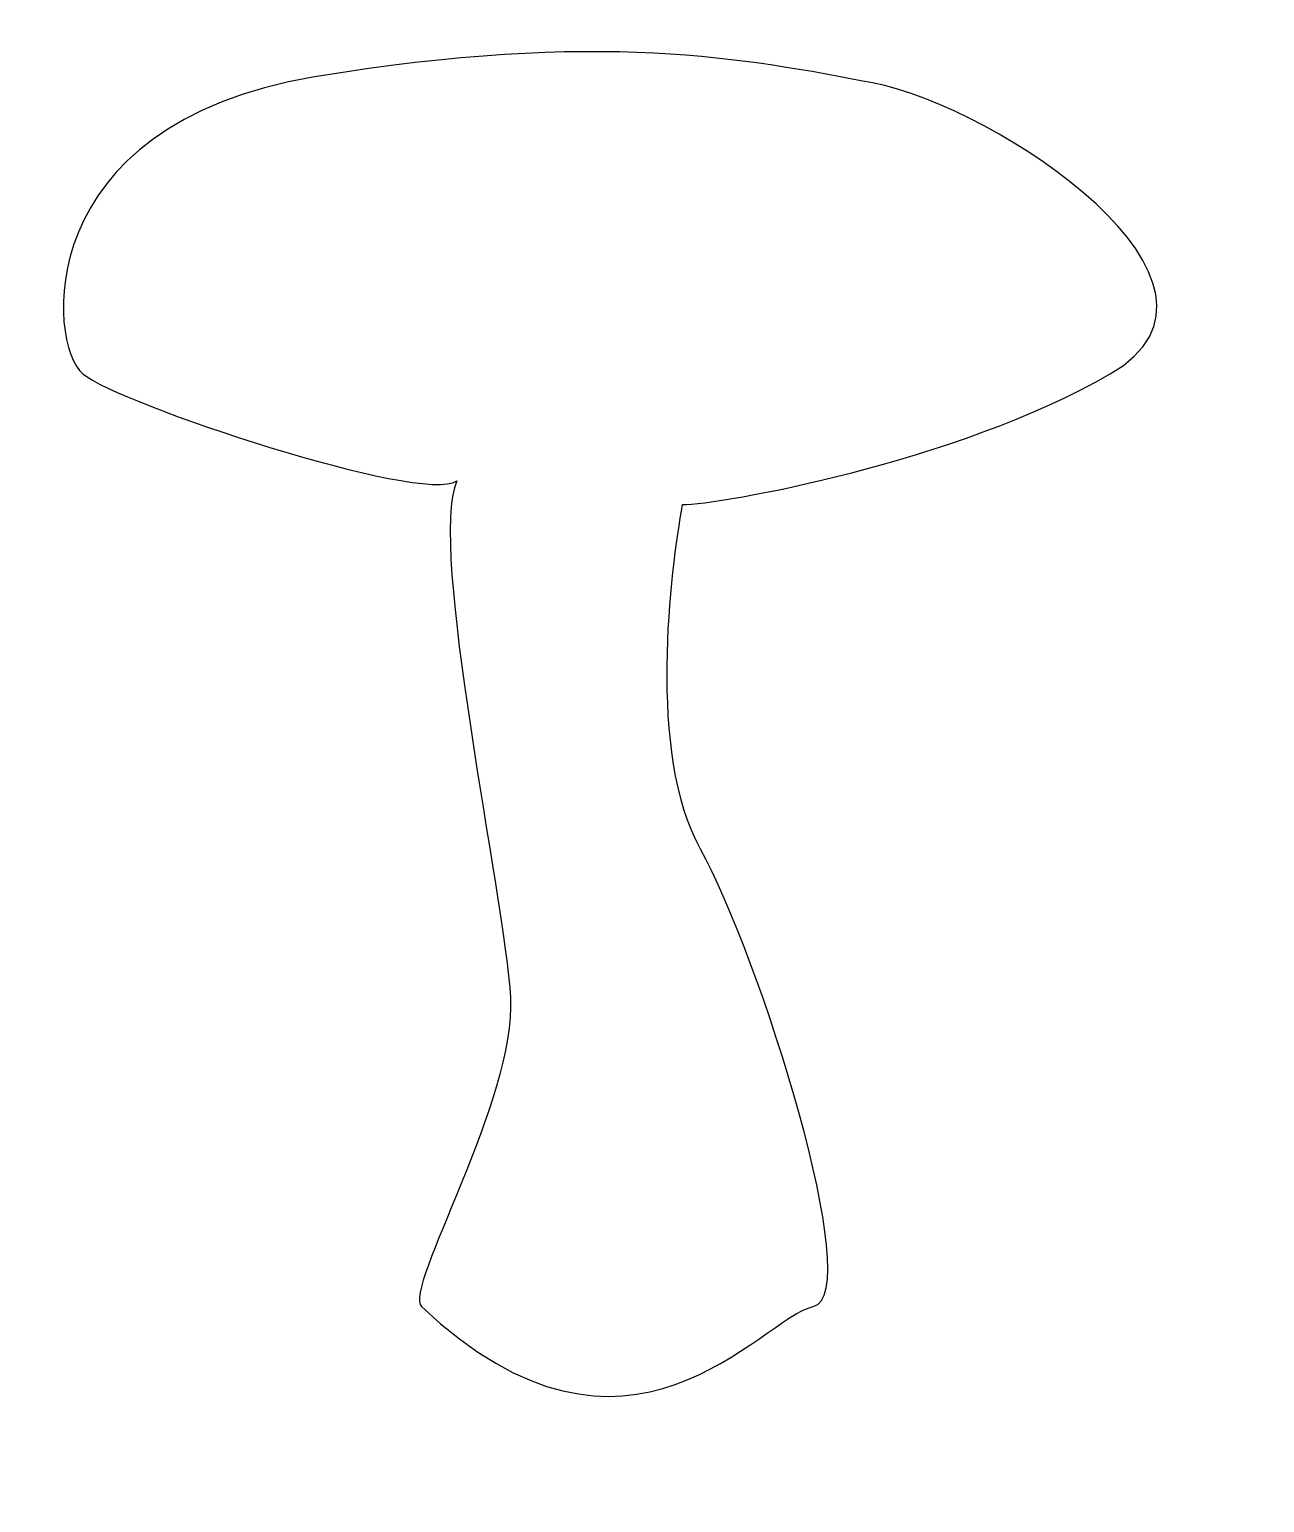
# Model space of a CAD drawing. Header units: centimetres. Extents: x -9.8 to 11, y -13.1 to 11.7.
import ezdxf

# ---------------------------------------------------------------- set-up
doc = ezdxf.new("R2010")
doc.units = ezdxf.units.CM
doc.header["$MEASUREMENT"] = 0
doc.layers.add('Camada 1', color=7, linetype='Continuous')

msp = doc.modelspace()

# ---------------------------------------------------------------- linework, layer by layer
at = {"layer": 'Camada 1'}
msp.add_open_spline([(-3.17882, -9.80732), (-3.48743, -9.51628), (-1.57873, -6.30715), (-1.67874, -4.60707), (-1.67874, -4.60707), (-1.77875, -2.90699), (-3.07881, 2.99327), (-2.5788, 4.0933), (-2.5788, 4.0933), (-3.17882, 3.69328), (-8.27906, 5.39336), (-8.87908, 5.89339), (-8.87908, 5.89339), (-9.4791, 6.39342), (-9.77912, 10.0936), (-4.97892, 10.89362), (-4.97892, 10.89362), (-0.17872, 11.69364), (2.32141, 11.19363), (4.42151, 10.79361), (4.42151, 10.79361), (6.52159, 10.39359), (11.02181, 7.39345), (8.42169, 5.89337), (8.42169, 5.89337), (5.82158, 4.39331), (1.82139, 3.69328), (1.22135, 3.69328), (1.22135, 3.69328), (1.02135, 2.59322), (0.62583, -0.49499), (1.52139, -2.107), (1.52139, -2.107), (2.52144, -3.90707), (4.3215, -9.60736), (3.42147, -9.80735), (3.42147, -9.80735), (2.52144, -10.00735), (0.32135, -13.10747), (-3.17882, -9.80732)], degree=3, knots=[0, 0, 0, 0, 0.09090909, 0.09090909, 0.09090909, 0.09090909, 0.18181818, 0.18181818, 0.18181818, 0.18181818, 0.27272727, 0.27272727, 0.27272727, 0.27272727, 0.36363636, 0.36363636, 0.36363636, 0.36363636, 0.45454545, 0.45454545, 0.45454545, 0.45454545, 0.54545455, 0.54545455, 0.54545455, 0.54545455, 0.63636364, 0.63636364, 0.63636364, 0.63636364, 0.72727273, 0.72727273, 0.72727273, 0.72727273, 0.81818182, 0.81818182, 0.81818182, 0.81818182, 1, 1, 1, 1], dxfattribs=at)

doc.saveas('drawing.dxf')
